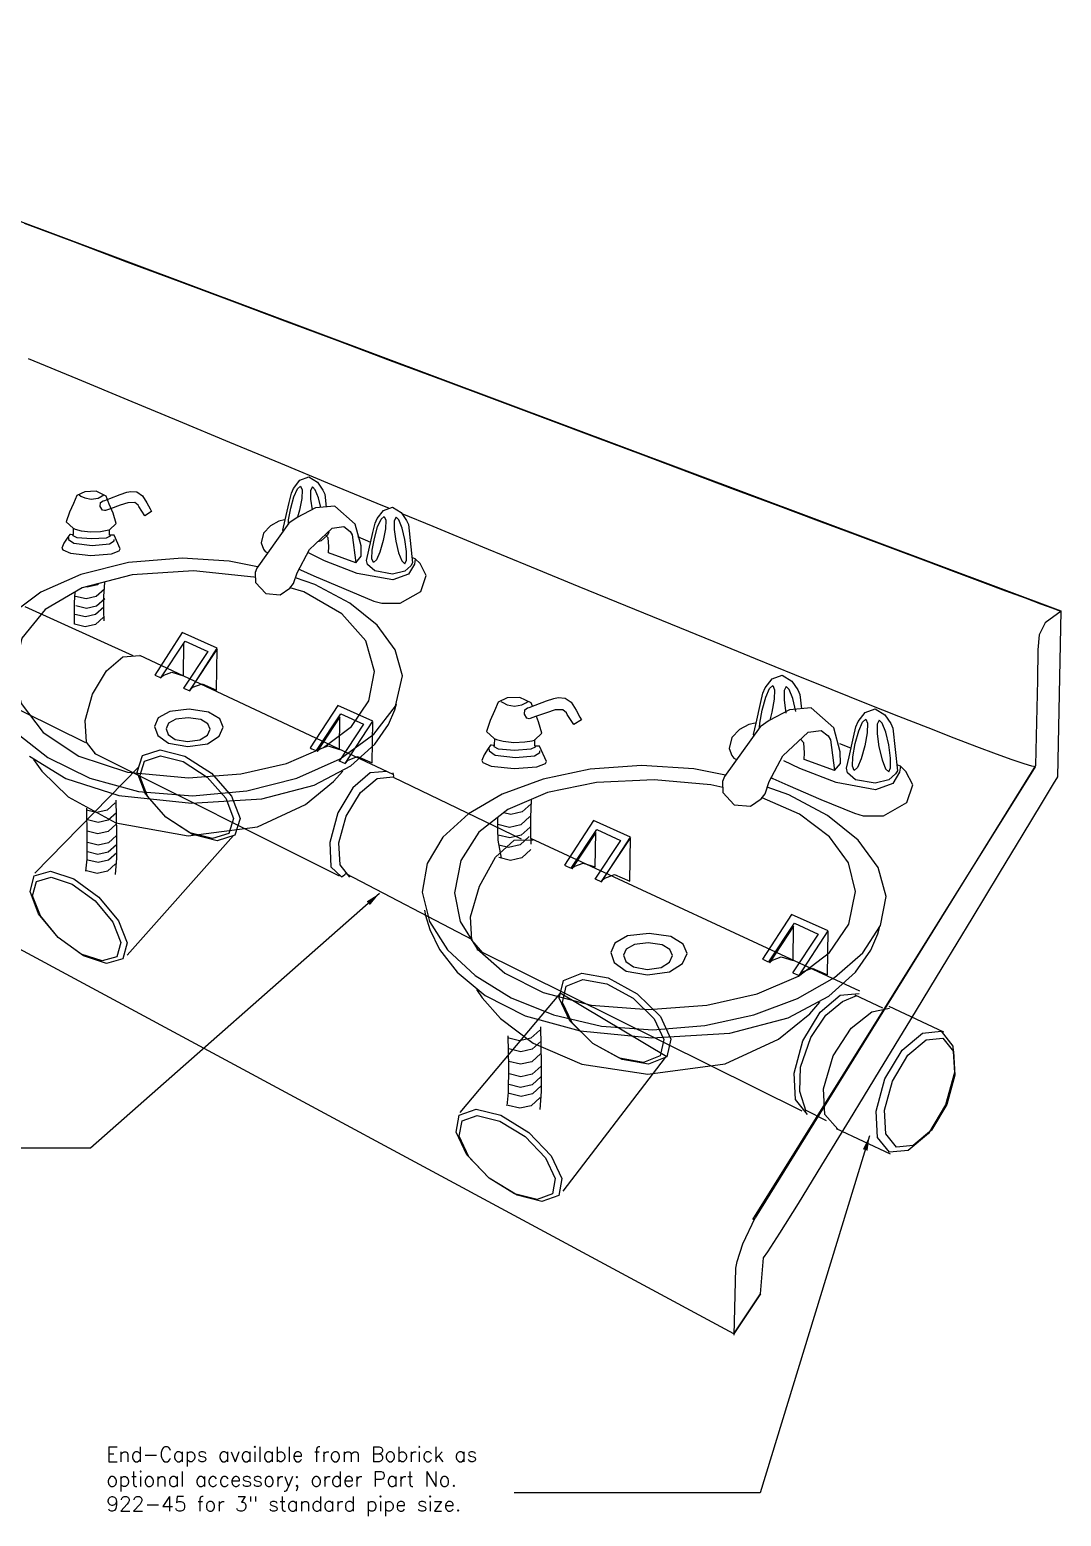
# Model space of a CAD drawing. Header units: inches. Extents: x 14 to 79.8, y -35.5 to 34.6.
# Drawn here: x 59.31 to 76.64, y 9.62 to 34.59 of the extents above; entities that cross this region are included whole.
import ezdxf

# ---------------------------------------------------------------- set-up
doc = ezdxf.new("R2010")
doc.units = ezdxf.units.IN
doc.header["$MEASUREMENT"] = 0
doc.layers.add('detail', color=4, linetype='CONTINUOUS')
doc.layers.add('dim', color=1, linetype='CONTINUOUS')
doc.styles.add('DIM_S.5', font='simplex.shx', dxfattribs={"height": 0.1875})
doc.dimstyles.new('DIM_S_7', dxfattribs={"dimtxt": 0.12, "dimasz": 0.25, "dimexe": 0.25, "dimexo": 0.25, "dimgap": 0.09375, "dimtad": 1, "dimtih": 1, "dimtoh": 1, "dimdec": 4, "dimrnd": 0.0625, "dimzin": 0, "dimdsep": 46, "dimlunit": 4, "dimtxsty": 'DIM_S.5', "dimcen": 0.09375, "dimaunit": 1, "dimadec": 0, "dimazin": 0, "dimtfac": 1, "dimtdec": 4, "dimtofl": 0, "dimtmove": 2, "dimatfit": 3, "dimfxl": 1, "dimtolj": 1, "dimtzin": 0, "dimarcsym": 0})

msp = doc.modelspace()

# ---------------------------------------------------------------- linework, layer by layer
at = {"layer": 'detail', "linetype": 'Continuous'}
for p, q in [((60.11475, 28.71864), (59.28442, 29.06407)), ((60.9573, 28.36839), (60.11475, 28.71864)), ((61.80874, 28.01471), (60.9573, 28.36839)), ((62.66572, 27.65904), (61.80874, 28.01471)), ((71.1364, 12.68428), (43.50449, 27.56552)), ((63.52488, 27.30282), (62.66572, 27.65904)), ((64.38289, 26.94747), (63.52488, 27.30282)), ((65.23638, 26.59441), (64.38289, 26.94747)), ((64.10688, 26.55751), (63.79779, 26.39739)), ((64.43142, 26.58657), (64.10688, 26.55751)), ((64.77375, 26.28636), (64.43142, 26.58657)), ((65.34049, 26.5514), (65.23638, 26.59441)), ((63.66012, 26.30078), (63.12107, 25.5489)), ((63.79779, 26.39739), (63.66012, 26.30078)), ((64.00353, 25.86179), (64.38554, 26.21721)), ((64.38554, 26.21721), (64.58229, 26.24603)), ((64.58229, 26.24603), (64.69078, 26.16251)), ((64.87397, 25.92251), (64.77375, 26.28636)), ((66.08202, 26.24506), (65.56213, 26.45983)), ((66.91646, 25.90087), (66.08202, 26.24506)), ((64.31964, 26.05771), (64.26966, 26.11386)), ((64.33122, 25.90881), (64.31964, 26.05771)), ((64.69078, 26.16251), (64.72403, 26.10412)), ((64.72403, 26.10412), (64.78355, 25.63796)), ((63.79798, 25.47053), (64.00353, 25.86179)), ((64.32652, 25.80495), (64.33122, 25.90881)), ((64.78355, 25.63796), (64.32652, 25.80495)), ((64.78355, 25.63796), (64.8755, 25.74555)), ((64.8755, 25.74555), (64.87397, 25.92251)), ((67.73634, 25.56324), (66.91646, 25.90087)), ((63.12107, 25.5489), (63.0924, 25.47475)), ((63.0924, 25.47475), (63.09706, 25.30582)), ((63.73663, 25.28618), (63.79798, 25.47053)), ((68.53833, 25.23361), (67.73634, 25.56324)), ((63.09706, 25.30582), (63.27104, 25.12237)), ((63.6775, 25.21045), (63.73663, 25.28618)), ((69.31908, 24.91342), (68.53833, 25.23361)), ((63.27104, 25.12237), (63.5149, 25.09833)), ((63.5149, 25.09833), (63.6775, 25.21045)), ((70.07522, 24.60406), (69.31908, 24.91342)), ((70.80342, 24.30699), (70.07522, 24.60406)), ((71.50034, 24.02362), (70.80342, 24.30699)), ((72.16261, 23.75537), (71.50034, 24.02362)), ((72.78691, 23.50369), (72.16261, 23.75537)), ((73.36986, 23.26999), (72.78691, 23.50369)), ((65.44186, 23.16925), (65.46738, 23.26502)), ((73.90814, 23.05569), (73.36986, 23.26999)), ((65.33545, 22.92317), (65.44186, 23.16925)), ((71.72944, 22.99019), (71.57645, 22.8828)), ((72.07288, 23.16815), (71.72944, 22.99019)), ((72.43349, 23.20042), (72.07288, 23.16815)), ((72.81382, 22.86689), (72.43349, 23.20042)), ((74.39838, 22.86223), (73.90814, 23.05569)), ((65.10335, 22.58855), (65.33545, 22.92317)), ((71.57645, 22.8828), (70.97759, 22.04739)), ((71.95806, 22.39507), (72.38254, 22.78992)), ((72.38254, 22.78992), (72.60117, 22.82195)), ((72.60117, 22.82195), (72.72167, 22.72916)), ((72.72167, 22.72916), (72.75862, 22.66429)), ((72.92513, 22.46259), (72.81382, 22.86689)), ((74.83725, 22.69104), (74.39838, 22.86223)), ((61.19768, 22.40115), (61.49666, 22.4971)), ((61.49666, 22.4971), (61.91283, 22.39024)), ((64.70075, 22.22717), (65.10335, 22.58855)), ((72.30935, 22.61273), (72.25381, 22.67508)), ((72.32219, 22.44733), (72.30935, 22.61273)), ((72.75862, 22.66429), (72.82488, 22.14631)), ((75.22139, 22.54353), (74.83725, 22.69104)), ((75.54746, 22.42113), (75.22139, 22.54353)), ((59.29975, 22.38785), (59.9138, 22.0129)), ((59.37127, 22.33016), (59.50819, 22.13586)), ((61.11107, 22.12269), (61.19768, 22.40115)), ((61.91283, 22.39024), (62.35763, 22.10331)), ((64.0829, 21.90084), (64.70075, 22.22717)), ((71.72969, 21.9604), (71.95806, 22.39507)), ((72.31697, 22.33202), (72.32219, 22.44733)), ((72.82488, 22.14631), (72.31697, 22.33202)), ((72.82488, 22.14631), (72.92682, 22.26595)), ((72.92682, 22.26595), (72.92513, 22.46259)), ((75.81211, 22.32527), (75.54746, 22.42113)), ((76.01199, 22.25738), (75.81211, 22.32527)), ((76.14375, 22.21888), (76.01199, 22.25738)), ((61.13089, 22.202), (59.39294, 20.42287)), ((59.50819, 22.13586), (59.95252, 21.70534)), ((59.9138, 22.0129), (60.80426, 21.72919)), ((61.25313, 21.74967), (61.11107, 22.12269)), ((62.35763, 22.10331), (62.69823, 21.71507)), ((64.41147, 21.96042), (64.56413, 22.13552)), ((70.97759, 22.04739), (70.94573, 21.96502)), ((71.45402, 14.60596), (76.20405, 22.21121)), ((76.20405, 22.21121), (76.14375, 22.21888)), ((60.80426, 21.72919), (62.02222, 21.60044)), ((61.59368, 21.36136), (61.25313, 21.74967)), ((63.20499, 21.67134), (64.0829, 21.90084)), ((63.94042, 21.57812), (64.41147, 21.96042)), ((70.94573, 21.96502), (70.9509, 21.77733)), ((70.9509, 21.77733), (71.14416, 21.57347)), ((71.59582, 21.67144), (71.66154, 21.75557)), ((71.66154, 21.75557), (71.72969, 21.9604)), ((59.95252, 21.70534), (60.75465, 21.26712)), ((62.02222, 21.60044), (63.20499, 21.67134)), ((62.69823, 21.71507), (62.84036, 21.34202)), ((63.13144, 21.20308), (63.94042, 21.57812)), ((71.14416, 21.57347), (71.41512, 21.54682)), ((71.41512, 21.54682), (71.59582, 21.67144)), ((60.75465, 21.26712), (61.96497, 21.04977)), ((62.03856, 21.07443), (61.59368, 21.36136)), ((62.84036, 21.34202), (62.75379, 21.06352)), ((61.96497, 21.04977), (63.13144, 21.20308)), ((62.45475, 20.96757), (62.03856, 21.07443)), ((62.75379, 21.06352), (62.45475, 20.96757)), ((65.93911, 19.79995), (65.95441, 19.7112)), ((65.95441, 19.7112), (66.02565, 19.47657)), ((66.02565, 19.47657), (66.19084, 19.14346)), ((73.55631, 19.40347), (73.58466, 19.50987)), ((73.43805, 19.13002), (73.55631, 19.40347)), ((66.19084, 19.14346), (66.48801, 18.75928)), ((73.18013, 18.75818), (73.43805, 19.13002)), ((66.48801, 18.75928), (66.95517, 18.37145)), ((68.27286, 18.62169), (68.57938, 18.74545)), ((68.57938, 18.74545), (69.02457, 18.66536)), ((72.7328, 18.35661), (73.18013, 18.75818)), ((68.20362, 18.32261), (68.27286, 18.62169)), ((69.02457, 18.66536), (69.51377, 18.39848)), ((68.21826, 18.40743), (66.53154, 16.40566)), ((66.81104, 18.471), (66.90722, 18.32742)), ((66.90722, 18.32742), (67.21485, 17.98337)), ((66.95517, 18.37145), (67.63034, 18.02737)), ((68.38172, 17.94197), (68.20362, 18.32261)), ((70.01028, 17.33745), (68.21826, 18.40743)), ((69.51377, 18.39848), (69.90141, 18.01716)), ((72.0463, 17.99398), (72.7328, 18.35661)), ((72.41143, 18.06019), (72.58109, 18.25472)), ((67.21485, 17.98337), (67.7626, 17.56885)), ((67.63034, 18.02737), (68.55153, 17.77447)), ((69.90141, 18.01716), (70.07951, 17.63653)), ((71.07087, 17.73893), (72.0463, 17.99398)), ((71.888, 17.63545), (72.41143, 18.06019)), ((68.76936, 17.56066), (68.38172, 17.94197)), ((68.55153, 17.77447), (69.75675, 17.66013)), ((69.75675, 17.66013), (71.07087, 17.73893)), ((67.7626, 17.56885), (68.57911, 17.21386)), ((69.25855, 17.29372), (68.76936, 17.56066)), ((70.07951, 17.63653), (70.01028, 17.33745)), ((70.9891, 17.21877), (71.888, 17.63545)), ((69.70375, 17.21366), (69.25855, 17.29372)), ((70.01028, 17.33745), (69.70375, 17.21366)), ((68.57911, 17.21386), (69.69303, 17.04843)), ((69.69303, 17.04843), (70.9891, 17.21877)), ((71.28515, 14.19715), (71.4927, 14.63718)), ((71.18999, 13.89962), (71.28515, 14.19715)), ((71.14295, 12.66466), (71.16716, 13.79029)), ((71.16716, 13.79029), (71.18999, 13.89962)), ((71.1364, 12.68428), (71.58206, 13.36004)), ((71.58206, 13.36004), (71.1364, 12.68428))]:
    msp.add_line(p, q, dxfattribs=at)
for points in [[(59.21454, 31.33822), (60.06697, 31.0189), (60.93411, 30.69411), (61.81228, 30.3652), (62.69782, 30.03354), (63.58703, 29.70054), (64.47622, 29.36755), (65.36176, 29.03597), (66.23993, 28.70717), (67.10706, 28.38253), (67.9595, 28.06342), (68.79355, 27.75124), (69.60554, 27.44736), (70.39178, 27.15314), (71.14861, 26.86999), (71.87235, 26.59926), (72.55932, 26.34236), (73.20584, 26.10064), (73.80823, 25.87549), (74.36283, 25.66829), (74.86595, 25.48043), (75.31391, 25.31327), (75.70303, 25.1682), (76.02965, 25.04659), (76.2901, 24.94983), (76.48067, 24.87929), (76.5977, 24.83636), (76.63751, 24.82241), (50.53633, 34.58966)], [(63.5637, 26.16629), (63.55911, 26.18394), (63.59953, 26.35579), (63.66624, 26.65144), (63.70133, 26.80834), (63.73894, 26.88675), (63.84184, 27.02588), (63.99512, 27.08159), (64.14132, 26.99059), (64.23102, 26.85711), (64.26152, 26.78871), (64.28473, 26.57344)], [(63.5637, 26.16629), (63.55911, 26.18394), (63.59953, 26.35579), (63.66624, 26.65144), (63.70133, 26.80834), (63.73894, 26.88675), (63.84184, 27.02588), (63.99512, 27.08159), (64.14132, 26.99059), (64.23102, 26.85711), (64.26152, 26.78871), (64.28473, 26.57344)], [(60.09504, 26.76425), (60.03991, 26.63291)], [(60.59142, 26.75425), (60.42405, 26.83733), (60.23137, 26.83088), (60.09504, 26.76425)], [(60.13625, 26.77576), (60.16689, 26.75811), (60.23165, 26.72525), (60.33961, 26.70647)], [(60.33961, 26.70647), (60.45319, 26.72465), (60.52534, 26.76066), (60.55062, 26.78028)], [(60.64238, 26.62128), (60.59142, 26.75425)], [(63.69008, 26.55323), (63.7456, 26.74609), (63.80474, 26.87867), (63.85491, 26.92275)], [(63.85491, 26.92275), (63.88046, 26.86116), (63.8752, 26.71616), (63.84021, 26.51849)], [(64.05399, 26.90979), (64.02571, 26.84933), (64.02471, 26.70424), (64.04827, 26.52715)], [(64.19495, 26.5654), (64.15548, 26.72861), (64.10213, 26.86357), (64.05399, 26.90979)], [(60.03991, 26.63291), (59.97175, 26.48505), (59.92022, 26.32175), (60.03578, 26.21653)], [(60.64612, 26.19224), (60.75612, 26.29825), (60.70642, 26.46864), (60.64238, 26.62128)], [(63.65262, 26.29032), (63.65499, 26.35562), (63.69008, 26.55323)], [(64.43142, 26.58657), (64.10688, 26.55751), (63.79779, 26.39739), (63.66012, 26.30078)], [(63.84021, 26.51849), (63.80661, 26.40195)], [(64.8755, 25.74555), (64.87397, 25.92251), (64.77375, 26.28636), (64.43142, 26.58657)], [(60.03578, 26.21653), (60.07003, 26.2014), (60.16986, 26.17271), (60.33093, 26.15553)], [(63.66012, 26.30078), (63.12107, 25.5489)], [(63.58545, 26.35537), (63.49094, 26.33358), (63.34808, 26.25738), (63.23226, 26.13617)], [(63.73663, 25.28618), (63.79798, 25.47053), (64.00353, 25.86179), (64.38554, 26.21721)], [(64.38554, 26.21721), (64.58229, 26.24603), (64.69078, 26.16251), (64.72403, 26.10412)], [(65.09582, 26.04498), (65.15134, 26.23782), (65.21049, 26.37034), (65.26065, 26.41439)], [(65.26065, 26.41439), (65.2862, 26.35281), (65.2809, 26.20784), (65.24581, 26.01029)], [(65.45973, 26.40143), (65.43145, 26.34106), (65.43046, 26.19599), (65.45693, 25.99706)], [(65.60839, 26.02525), (65.56123, 26.22031), (65.50788, 26.35525), (65.45973, 26.40143)], [(59.97904, 26.11344), (59.94471, 26.06613), (59.88079, 25.96788), (59.84591, 25.88426)], [(59.9543, 26.06287), (59.95731, 26.02851), (60.04925, 25.96404), (60.35446, 25.92736)], [(60.03684, 26.1092), (60.02031, 26.1073), (59.99325, 26.11312), (59.97904, 26.11344)], [(60.34257, 26.03632), (60.10122, 26.05634), (60.03506, 26.09087), (60.03684, 26.1092)], [(60.04033, 26.11254), (60.04192, 26.21452)], [(60.33093, 26.15553), (60.49714, 26.16374), (60.60665, 26.18207), (60.64612, 26.19224)], [(60.65029, 26.09943), (60.65459, 26.08251), (60.5905, 26.05155), (60.34257, 26.03632)], [(60.35446, 25.92736), (60.64574, 25.95245), (60.7261, 26.0028), (60.72428, 26.03029)], [(60.64692, 26.10292), (60.64841, 26.19823)], [(60.72201, 26.10186), (60.70416, 26.10048), (60.67037, 26.09858), (60.65029, 26.09943)], [(60.82729, 25.86891), (60.72201, 26.10186)], [(63.23226, 26.13617), (63.19478, 25.97256), (63.23257, 25.86452), (63.26343, 25.82553)], [(64.33095, 26.14469), (64.3041, 26.09598), (64.20225, 26.0052), (64.14231, 25.99091)], [(64.33095, 26.14469), (64.3041, 26.09598), (64.20225, 26.0052), (64.14231, 25.99091)], [(64.32652, 25.80495), (64.33122, 25.90881), (64.31964, 26.05771), (64.26966, 26.11386)], [(64.72403, 26.10412), (64.78355, 25.63796), (64.32652, 25.80495)], [(64.32883, 26.16444), (64.33095, 26.14469)], [(64.32883, 26.16444), (64.33095, 26.14469)], [(65.0349, 25.9787), (64.81689, 26.07432)], [(65.08113, 25.64076), (65.05548, 25.70233), (65.06074, 25.84732), (65.09582, 26.04498)], [(65.24581, 26.01029), (65.19029, 25.81735), (65.13118, 25.6848), (65.08113, 25.64076)], [(65.45693, 25.99706), (65.50416, 25.80196), (65.55751, 25.667), (65.6057, 25.62088)], [(65.6057, 25.62088), (65.634, 25.68123), (65.63497, 25.8263), (65.60839, 26.02525)], [(59.84591, 25.88426), (59.86361, 25.85399), (59.98994, 25.79632), (60.3348, 25.76091)], [(60.3348, 25.76091), (60.68059, 25.78552), (60.80866, 25.83921), (60.82729, 25.86891)], [(63.26343, 25.82553), (63.3042, 25.80434)], [(65.40477, 25.34865), (64.80885, 25.45761), (64.26073, 25.67073), (63.97966, 25.80691)], [(64.78355, 25.63796), (64.8755, 25.74555)], [(65.78364, 25.70335), (65.72724, 25.72409)], [(63.13487, 25.56815), (62.65695, 25.66532), (61.86489, 25.71483), (60.96692, 25.63927), (60.16516, 25.44197), (59.4912, 25.14117), (58.97661, 24.75514), (58.65299, 24.30211), (58.55192, 23.80034), (58.69473, 23.28393), (59.05885, 22.7951), (59.60988, 22.36413), (60.3134, 22.02126), (61.13496, 21.7968), (62.04017, 21.72099)], [(63.09477, 25.38903), (63.0729, 25.3955), (62.05904, 25.49965), (61.02688, 25.43699), (60.18863, 25.21486), (59.56441, 24.85314), (59.17429, 24.37171), (59.03839, 23.79046), (59.16281, 23.27075), (59.53114, 22.78789), (60.13069, 22.38837), (60.94879, 22.1187), (61.97274, 22.02535)], [(63.12107, 25.5489), (63.0924, 25.47475), (63.09706, 25.30582), (63.27104, 25.12237)], [(63.82984, 25.53119), (63.85533, 25.51794)], [(63.85533, 25.51794), (64.08103, 25.41904), (64.58032, 25.20341), (65.08647, 24.99262)], [(65.78364, 25.70335), (65.76795, 25.61297), (65.66807, 25.44376), (65.40477, 25.34865)], [(65.87786, 25.1571), (65.96836, 25.42421), (65.86553, 25.62447), (65.78364, 25.70335)], [(60.46915, 25.28919), (60.4424, 25.26516), (60.27058, 25.22586), (60.24944, 25.23097)], [(60.56111, 25.31356), (60.54487, 25.06964)], [(62.04017, 21.72099), (62.95395, 21.80411), (63.79536, 22.02019), (64.52091, 22.34537), (65.0871, 22.75579), (65.45045, 23.22756), (65.56744, 23.73681), (65.44746, 24.17479), (65.14257, 24.58685), (64.68189, 24.95747), (64.09462, 25.2711), (63.76969, 25.38553)], [(63.27104, 25.12237), (63.5149, 25.09833), (63.6775, 25.21045), (63.73663, 25.28618)], [(60.05412, 24.97167), (60.05182, 24.90945), (60.04976, 24.84574), (60.05138, 24.60649)], [(60.06297, 25.14204), (60.05412, 24.97167)], [(60.56157, 25.19234), (60.42414, 25.06892), (60.25236, 25.02963), (60.07416, 25.07271)], [(60.56664, 25.03346), (60.42923, 24.9101), (60.25745, 24.87078), (60.07928, 24.91386)], [(60.54487, 25.06964), (60.54468, 24.96636), (60.54675, 24.82698), (60.55089, 24.66088)], [(61.97274, 22.02535), (62.85508, 22.09115), (63.61835, 22.26393), (64.24356, 22.53284), (64.71174, 22.88705), (65.00391, 23.3157), (65.10106, 23.80796), (64.95487, 24.32639), (64.54919, 24.78182), (63.91241, 25.1472), (63.68146, 25.21551)], [(65.08647, 24.99262), (65.21924, 24.95617), (65.52788, 24.95627), (65.87786, 25.1571)], [(61.04392, 24.07179), (59.22959, 24.89692)], [(60.54661, 24.72403), (60.40918, 24.60057), (60.23738, 24.56121), (60.05919, 24.60428)], [(60.54926, 24.89022), (60.41185, 24.76679), (60.24005, 24.72747), (60.06185, 24.77047)], [(73.23539, 16.53276), (73.58206, 17.10108), (74.10781, 17.96518), (74.63352, 18.83084), (75.13758, 19.66202), (75.59841, 20.42278), (75.99441, 21.07713), (76.304, 21.58906), (76.50559, 21.92261), (76.57758, 22.04178), (76.63751, 24.82241), (76.36835, 24.62709), (76.26618, 24.4249), (76.24632, 24.17229), (76.23576, 23.66776), (76.2155, 22.72726), (76.20511, 22.23162), (71.4927, 14.63718)], [(71.58206, 13.36004), (71.63544, 13.96369), (71.70813, 14.06294), (71.9103, 14.37964), (72.22038, 14.87778), (72.61675, 15.52138), (73.07784, 16.27448), (73.58206, 17.10108), (74.10781, 17.96518), (74.63352, 18.83084), (75.13758, 19.66202), (75.59841, 20.42278), (75.99441, 21.07713), (76.304, 21.58906), (76.50559, 21.92261), (76.57758, 22.04178), (76.63751, 24.82241), (76.36835, 24.62709), (76.26618, 24.4249), (76.24632, 24.17229), (76.23576, 23.66776), (76.2155, 22.72726), (76.20511, 22.23162), (76.14621, 22.1186)], [(73.23539, 16.53276), (73.58206, 17.10108), (74.10781, 17.96518), (74.63352, 18.83084), (75.13758, 19.66202), (75.59841, 20.42278), (75.99441, 21.07713), (76.304, 21.58906), (76.50559, 21.92261), (76.57758, 22.04178), (76.63751, 24.82241), (76.36835, 24.62709), (76.26618, 24.4249), (76.24632, 24.17229), (76.23576, 23.66776), (76.2155, 22.72726), (76.20511, 22.23162), (76.14621, 22.1186)], [(73.23539, 16.53276), (73.58206, 17.10108), (74.10781, 17.96518), (74.63352, 18.83084), (75.13758, 19.66202), (75.59841, 20.42278), (75.99441, 21.07713), (76.304, 21.58906), (76.50559, 21.92261), (76.57758, 22.04178), (76.63751, 24.82241), (76.36835, 24.62709), (76.26618, 24.4249), (76.24632, 24.17229), (76.23576, 23.66776), (76.2155, 22.72726), (76.20511, 22.23162), (76.14621, 22.1186)], [(73.23539, 16.53276), (73.58206, 17.10108), (74.10781, 17.96518), (74.63352, 18.83084), (75.13758, 19.66202), (75.59841, 20.42278), (75.99441, 21.07713), (76.304, 21.58906), (76.50559, 21.92261), (76.57758, 22.04178), (76.63751, 24.82241), (76.36835, 24.62709), (76.26618, 24.4249), (76.24632, 24.17229), (76.23576, 23.66776), (76.2155, 22.72726), (76.20511, 22.23162), (76.14621, 22.1186)], [(73.23539, 16.53276), (73.58206, 17.10108), (74.10781, 17.96518), (74.63352, 18.83084), (75.13758, 19.66202), (75.59841, 20.42278), (75.99441, 21.07713), (76.304, 21.58906), (76.50559, 21.92261), (76.57758, 22.04178), (76.63751, 24.82241), (76.36835, 24.62709), (76.26618, 24.4249), (76.24632, 24.17229), (76.23576, 23.66776), (76.2155, 22.72726), (76.20511, 22.23162), (76.14621, 22.1186)], [(61.89073, 23.53122), (61.99346, 23.48811), (62.45677, 24.20085), (61.86879, 24.46304), (61.40544, 23.7503)], [(61.51033, 23.70529), (61.91921, 24.32192), (62.29744, 24.14717), (61.88856, 23.53054)], [(61.88656, 23.73932), (61.89523, 24.28973)], [(60.35814, 23.42844), (60.59352, 23.82203), (60.86935, 24.05559), (61.15578, 24.08218)], [(65.41279, 22.08199), (61.15578, 24.08218)], [(62.44568, 23.49891), (62.45667, 24.19282)], [(61.40544, 23.7503), (61.43355, 23.73682), (61.48499, 23.71334), (61.51033, 23.70529)], [(61.51033, 23.70529), (61.56098, 23.74812), (61.69524, 23.7985), (61.88656, 23.73932)], [(71.46931, 22.73334), (71.46421, 22.75294), (71.50917, 22.94395), (71.58332, 23.27241), (71.62233, 23.4467), (71.66412, 23.53385), (71.77846, 23.68852), (71.94877, 23.75056), (72.11119, 23.64936), (72.21084, 23.50098), (72.24472, 23.42496), (72.27052, 23.18584)], [(71.46931, 22.73334), (71.46421, 22.75294), (71.50917, 22.94395), (71.58332, 23.27241), (71.62233, 23.4467), (71.66412, 23.53385), (71.77846, 23.68852), (71.94877, 23.75056), (72.11119, 23.64936), (72.21084, 23.50098), (72.24472, 23.42496), (72.27052, 23.18584)], [(61.98987, 23.49011), (62.04492, 23.54657), (62.20126, 23.60498), (62.44568, 23.49891)], [(71.60975, 23.1633), (71.67151, 23.37768), (71.73722, 23.52501), (71.79292, 23.57395)], [(71.79292, 23.57395), (71.82136, 23.50552), (71.81548, 23.3444), (71.7766, 23.12485)], [(72.01409, 23.55952), (71.98272, 23.49239), (71.98166, 23.33119), (72.01114, 23.11018)], [(72.1793, 23.1414), (72.12696, 23.35824), (72.06769, 23.50823), (72.01409, 23.55952)], [(60.24695, 22.61394), (58.69388, 23.37969)], [(60.41871, 22.424), (60.25774, 22.6262), (60.236, 22.98656), (60.35814, 23.42844)], [(64.50447, 22.30784), (64.60709, 22.26474), (65.07041, 22.97748), (64.48253, 23.23952), (64.01906, 22.52693)], [(67.17679, 23.29532), (67.11564, 23.14928)], [(67.72841, 23.28411), (67.5424, 23.3764), (67.32826, 23.36928), (67.17679, 23.29532)], [(67.22266, 23.30801), (67.25662, 23.28846), (67.32855, 23.25196), (67.44849, 23.23099)], [(67.44849, 23.23099), (67.57467, 23.25127), (67.65484, 23.2913), (67.68291, 23.31308)], [(67.75058, 23.22606), (67.72841, 23.28411)], [(64.12411, 22.48192), (64.53295, 23.09855), (64.91106, 22.92379), (64.50219, 22.30716)], [(64.50874, 22.50154), (64.51746, 23.05196)], [(67.11564, 23.14928), (67.03979, 22.98503), (66.98252, 22.80361), (67.11094, 22.68672)], [(67.78899, 22.65975), (67.91126, 22.77749), (67.85607, 22.96678), (67.81838, 23.05652)], [(71.56816, 22.87124), (71.57079, 22.94376), (71.60975, 23.1633)], [(72.43349, 23.20042), (72.07288, 23.16815), (71.72944, 22.99019), (71.57645, 22.8828)], [(71.7766, 23.12485), (71.73926, 22.99528)], [(72.92682, 22.26595), (72.92513, 22.46259), (72.81382, 22.86689), (72.43349, 23.20042)], [(65.05946, 22.27553), (65.07029, 22.96944)], [(71.57645, 22.8828), (70.97759, 22.04739)], [(71.49364, 22.94342), (71.38856, 22.91923), (71.22978, 22.83459), (71.10109, 22.69994)], [(71.66154, 21.75557), (71.72969, 21.9604), (71.95806, 22.39507), (72.38254, 22.78992)], [(72.38254, 22.78992), (72.60117, 22.82195), (72.72167, 22.72916), (72.75862, 22.66429)], [(64.01906, 22.52693), (64.04721, 22.51345), (64.09871, 22.48997), (64.12411, 22.48192)], [(64.13241, 22.46753), (64.1831, 22.51031), (64.31741, 22.56066), (64.50874, 22.50154)], [(67.04779, 22.57216), (67.00966, 22.51956), (66.9387, 22.41037), (66.89997, 22.31747)], [(67.02052, 22.51583), (67.02384, 22.47767), (67.12592, 22.40606), (67.46497, 22.36523)], [(67.11215, 22.56734), (67.09372, 22.56523), (67.06366, 22.57173), (67.04779, 22.57216)], [(67.45171, 22.48647), (67.18362, 22.50862), (67.11016, 22.54696), (67.11215, 22.56734)], [(67.11094, 22.68672), (67.14898, 22.66988), (67.25986, 22.63797), (67.43875, 22.61891)], [(67.11602, 22.5711), (67.11776, 22.68445)], [(67.43875, 22.61891), (67.6235, 22.62801), (67.74516, 22.64841), (67.78899, 22.65975)], [(67.79384, 22.5567), (67.79855, 22.53787), (67.72725, 22.50343), (67.45171, 22.48647)], [(67.46497, 22.36523), (67.78863, 22.39323), (67.87787, 22.44924), (67.87581, 22.4798)], [(67.79008, 22.56042), (67.79167, 22.6663)], [(67.87328, 22.55924), (67.85348, 22.55771), (67.81602, 22.55562), (67.79384, 22.5567)], [(67.99049, 22.30038), (67.87328, 22.55924)], [(71.10109, 22.69994), (71.05946, 22.5182), (71.10143, 22.39816), (71.13572, 22.35482)], [(72.31697, 22.33202), (72.32219, 22.44733), (72.30935, 22.61273), (72.25381, 22.67508)], [(72.75862, 22.66429), (72.82488, 22.14631), (72.31697, 22.33202)], [(73.10404, 22.52493), (72.91704, 22.59368)], [(64.51196, 20.37051), (60.39573, 22.43214)], [(64.60349, 22.26674), (64.65858, 22.32319), (64.815, 22.3816), (65.05946, 22.27553)], [(70.99296, 22.06884), (70.46183, 22.17683), (69.58173, 22.23188), (68.72084, 22.16865), (67.93479, 22.00389), (67.24569, 21.7504), (66.67563, 21.42093), (66.24672, 21.02828), (65.98106, 20.5852), (65.90074, 20.10446), (66.02078, 19.61162), (66.32551, 19.13772), (66.79085, 18.70396), (67.39272, 18.33154), (68.10701, 18.04163), (68.90964, 17.85544), (69.77653, 17.79416)], [(66.89997, 22.31747), (66.91964, 22.28386), (67.06002, 22.2198), (67.44315, 22.18048)], [(67.44315, 22.18048), (67.82742, 22.20777), (67.96977, 22.2674), (67.99049, 22.30038)], [(71.13572, 22.35482), (71.18107, 22.33125)], [(73.51496, 21.82498), (72.85288, 21.94604), (72.24382, 22.18289), (71.97662, 22.3116)], [(72.82488, 22.14631), (72.92682, 22.26595)], [(73.936, 22.21909), (73.87332, 22.24213)], [(65.30309, 22.1335), (65.02762, 22.10809), (64.7327, 21.85843), (64.48105, 21.43758)], [(64.62289, 21.37898), (64.86185, 21.77876), (65.14198, 22.01596), (65.4037, 22.0402)], [(65.4073, 22.10695), (65.41096, 22.08747), (65.41568, 22.05222), (65.41211, 22.03603)], [(65.41211, 22.03603), (67.56201, 20.99968)], [(70.94863, 21.85967), (70.74893, 21.90815), (69.79755, 21.99265), (68.82747, 21.94754), (68.00441, 21.77682), (67.34133, 21.49329), (66.85116, 21.1097), (66.54682, 20.63884), (66.44126, 20.09351), (66.53727, 19.61089), (66.82311, 19.15071), (67.2906, 18.74287), (67.93162, 18.41727), (68.738, 18.20382), (69.7016, 18.13243)], [(70.97759, 22.04739), (70.94573, 21.96502), (70.9509, 21.77733), (71.14416, 21.57347)], [(71.7651, 22.0278), (71.79346, 22.01307)], [(71.79346, 22.01307), (72.04425, 21.90316), (72.59901, 21.66353), (73.16135, 21.42929)], [(73.936, 22.21909), (73.91856, 22.11866), (73.80756, 21.93065), (73.51496, 21.82498)], [(74.04075, 21.61207), (74.14126, 21.90888), (74.027, 22.13143), (73.936, 22.21909)], [(69.77653, 17.79416), (70.65061, 17.86364), (71.47068, 18.04445), (72.20632, 18.3199), (72.82706, 18.67328), (73.3025, 19.08789), (73.60219, 19.54703), (73.69571, 20.034), (73.56247, 20.52064), (73.22372, 20.97849), (72.71186, 21.39029), (72.05931, 21.73878), (71.69826, 21.86593)], [(71.14416, 21.57347), (71.41512, 21.54682), (71.59582, 21.67144), (71.66154, 21.75557)], [(60.25885, 21.51434), (60.26661, 21.04534), (60.26447, 20.66059), (60.24279, 20.45609)], [(60.74266, 21.60351), (60.60527, 21.48015), (60.43345, 21.44083), (60.25525, 21.48391)], [(60.75429, 21.64996), (60.76377, 21.09397), (60.76266, 20.67524), (60.74198, 20.40298)], [(67.73006, 21.59056), (67.57737, 21.45345), (67.38648, 21.40982), (67.27053, 21.43788)], [(67.733, 21.66077), (67.73187, 21.64889), (67.71748, 21.36227)], [(69.7016, 18.13243), (70.68199, 18.20551), (71.53007, 18.39747), (72.22476, 18.69625), (72.74496, 19.08981), (73.06958, 19.56608), (73.17753, 20.11303), (73.06308, 20.59712), (72.74475, 21.03607), (72.24077, 21.41247), (71.61084, 21.69067)], [(73.16135, 21.42929), (73.30889, 21.38881), (73.65186, 21.38894), (74.04075, 21.61207)], [(60.75952, 21.2476), (60.62206, 21.12418), (60.45019, 21.08485), (60.27195, 21.12785)], [(60.76244, 21.43652), (60.62503, 21.31309), (60.45322, 21.27377), (60.27502, 21.31677)], [(64.48105, 21.43758), (64.34593, 20.93881), (64.36454, 20.52722), (64.54595, 20.364)], [(64.68441, 20.35904), (64.52091, 20.56435), (64.49883, 20.93026), (64.62289, 21.37898)], [(67.16271, 21.35351), (67.16266, 21.30866), (67.1649, 21.15705), (67.16934, 20.97635)], [(67.70987, 21.37257), (67.55714, 21.23545), (67.36622, 21.19178), (67.16828, 21.2396)], [(67.71748, 21.36227), (67.71731, 21.24747), (67.71961, 21.09263), (67.72419, 20.90813)], [(68.80345, 20.32555), (68.91146, 20.28001), (69.39925, 21.03025), (68.78031, 21.30621), (68.29252, 20.55607)], [(60.76406, 21.05855), (60.62664, 20.93516), (60.45485, 20.89583), (60.27666, 20.9388)], [(62.72798, 21.05522), (60.94079, 19.04675)], [(66.86161, 20.203), (67.13221, 20.68969), (67.44332, 20.97543), (67.76404, 20.98233)], [(67.16934, 20.97635), (67.2285, 20.67515)], [(67.71547, 21.19608), (67.56278, 21.05897), (67.37189, 21.01534), (67.17389, 21.06326)], [(67.69608, 21.03682), (67.54338, 20.8997), (67.35249, 20.85603), (67.18503, 20.89647)], [(73.25405, 18.44027), (67.72673, 21.00624)], [(68.40302, 20.50868), (68.83345, 21.15777), (69.23147, 20.97381), (68.80106, 20.32476)], [(68.80789, 20.5294), (68.81713, 21.10875)], [(69.38762, 20.29149), (69.3991, 21.022)], [(60.76152, 20.89986), (60.62409, 20.77643), (60.45229, 20.73715), (60.27412, 20.78023)], [(60.76698, 20.76367), (60.62957, 20.64025), (60.45778, 20.60096), (60.27961, 20.64408)], [(67.72683, 20.81852), (67.57417, 20.68141), (67.38327, 20.63776), (67.18526, 20.6856)], [(60.74895, 20.58267), (60.61151, 20.4592), (60.43971, 20.41985), (60.26154, 20.46292)], [(68.29252, 20.55607), (68.32212, 20.54189), (68.37627, 20.51718), (68.40302, 20.50868)], [(68.41174, 20.4936), (68.46509, 20.53866), (68.60646, 20.59167), (68.80789, 20.5294)], [(59.78416, 19.34259), (59.45529, 19.74089), (59.31087, 20.11306), (59.38158, 20.37999)], [(59.78416, 19.34259), (59.48519, 19.70471), (59.35394, 20.04303), (59.41825, 20.28562)], [(59.38158, 20.37999), (59.65543, 20.45649), (60.0448, 20.32843), (60.4669, 20.02305)], [(59.41825, 20.28562), (59.66719, 20.35521), (60.02111, 20.23876), (60.40481, 19.96107)], [(64.54595, 20.364), (64.56977, 20.3776), (64.59811, 20.40234), (64.61845, 20.41684)], [(64.61845, 20.41684), (66.74081, 19.30909)], [(68.90771, 20.28213), (68.96567, 20.34158), (69.13029, 20.4031), (69.38762, 20.29149)], [(60.4669, 20.02305), (60.79568, 19.62464), (60.94007, 19.25246), (60.86934, 18.9856)], [(66.91716, 19.08335), (66.73569, 19.2998), (66.71378, 19.69193), (66.86161, 20.203)], [(60.40481, 19.96107), (60.70373, 19.59898), (60.83502, 19.26066), (60.77073, 19.01807)], [(72.12608, 18.75091), (72.23404, 18.70553), (72.72183, 19.45581), (72.10292, 19.73173), (71.6151, 18.98148)], [(71.7256, 18.93424), (72.15604, 19.58329), (72.55404, 19.39919), (72.12365, 18.75028)], [(72.13046, 18.95477), (72.13971, 19.53416)], [(60.77073, 19.01807), (60.52177, 18.94847), (60.16782, 19.06491), (59.78416, 19.34259)], [(60.86934, 18.9856), (60.5955, 18.90907), (60.20617, 19.03715), (59.78416, 19.34259)], [(72.7102, 18.7169), (72.72171, 19.4474)], [(72.2834, 16.42486), (66.82494, 19.13619)], [(71.6151, 18.98148), (71.64469, 18.9673), (71.69886, 18.94263), (71.7256, 18.93424)], [(71.73432, 18.91901), (71.78767, 18.96406), (71.92906, 19.01706), (72.13046, 18.95477)], [(72.23029, 18.70769), (72.28826, 18.76713), (72.45288, 18.8286), (72.7102, 18.7169)], [(72.29678, 17.60592), (72.58576, 18.08917), (72.92443, 18.37588), (73.2408, 18.40515)], [(72.42895, 17.66237), (72.68091, 18.03633), (72.96387, 18.26777), (73.20336, 18.36912)], [(73.63778, 18.15729), (73.17594, 18.37712)], [(72.80718, 17.35642), (73.10581, 17.82234), (73.45411, 18.09173), (73.75124, 18.15565)], [(74.66544, 17.7545), (73.74506, 18.18262)], [(67.87656, 17.78909), (67.72386, 17.65197), (67.53297, 17.6083), (67.33497, 17.65612)], [(67.8894, 17.84061), (67.89992, 17.22281), (67.89867, 16.75758), (67.87576, 16.45502)], [(73.67535, 16.96872), (73.96436, 17.45202), (74.30303, 17.73877), (74.61942, 17.76799)], [(74.61942, 17.76799), (74.81706, 17.51979), (74.84374, 17.07742), (74.69378, 16.53499)], [(67.33898, 17.69003), (67.3475, 17.16892), (67.34512, 16.74142), (67.32118, 16.51416)], [(67.89849, 17.60339), (67.74578, 17.46632), (67.55485, 17.42266), (67.35691, 17.47056)], [(72.37118, 16.37282), (72.17352, 16.62101), (72.14683, 17.0634), (72.29678, 17.60592)], [(72.34867, 16.42138), (72.24192, 16.75634), (72.25761, 17.16315), (72.42895, 17.66237)], [(73.79966, 16.93121), (74.05974, 17.36624), (74.36463, 17.62438), (74.6495, 17.65078)], [(74.6495, 17.65078), (74.82739, 17.42731), (74.8514, 17.02903), (74.71639, 16.5406)], [(67.89516, 17.39351), (67.74246, 17.2564), (67.55157, 17.21274), (67.35357, 17.26058)], [(69.9838, 17.32676), (68.26308, 15.08042)], [(72.8817, 16.12328), (72.66343, 16.36912), (72.64095, 16.79856), (72.80718, 17.35642)], [(67.89743, 17.00717), (67.74473, 16.87006), (67.55384, 16.8264), (67.35584, 16.8742)], [(67.90023, 17.18352), (67.74755, 17.04638), (67.55666, 17.00267), (67.35865, 17.05055)], [(67.90345, 16.85594), (67.75076, 16.71882), (67.55987, 16.67514), (67.36187, 16.72298)], [(73.74976, 15.73576), (73.55211, 15.98393), (73.52542, 16.42625), (73.67535, 16.96872)], [(73.86655, 15.82104), (73.68866, 16.04453), (73.66465, 16.4428), (73.79966, 16.93121)], [(67.88353, 16.65463), (67.73083, 16.51751), (67.53993, 16.47386), (67.34194, 16.52177)], [(74.69378, 16.53499), (74.40479, 16.05172), (74.06612, 15.76497), (73.74976, 15.73576)], [(74.71639, 16.5406), (74.45626, 16.10561), (74.15139, 15.84747), (73.86655, 15.82104)], [(67.02592, 15.30173), (66.64989, 15.69451), (66.46945, 16.07409), (66.52297, 16.35971)], [(67.02592, 15.30173), (66.68404, 15.65883), (66.52003, 16.00387), (66.56874, 16.26359)], [(66.52297, 16.35971), (66.80459, 16.46113), (67.22326, 16.35673), (67.69006, 16.06868)], [(66.56874, 16.26359), (66.82472, 16.35579), (67.2053, 16.2608), (67.62959, 15.99887)], [(72.69455, 16.26454), (72.34159, 16.44395)], [(67.62959, 15.99887), (67.97154, 15.64186), (68.13559, 15.29683), (68.08689, 15.03716)], [(67.69006, 16.06868), (68.06608, 15.67585), (68.24651, 15.29631), (68.19299, 15.01071)], [(73.76984, 15.70451), (72.86124, 16.12888)], [(68.08689, 15.03716), (67.83089, 14.94493), (67.45029, 15.03984), (67.02592, 15.30173)], [(68.19299, 15.01071), (67.91137, 14.90921), (67.49269, 15.01361), (67.02592, 15.30173)]]:
    msp.add_lwpolyline(points, dxfattribs=at)
for points in [[(60.56532, 26.68431), (60.65405, 26.71837), (60.82494, 26.78303), (60.93499, 26.82206), (61.00178, 26.83314), (61.10555, 26.82591), (61.19775, 26.76213), (61.27214, 26.64263), (61.33012, 26.54011), (61.35349, 26.4966), (61.24044, 26.42652), (61.13903, 26.57964), (61.12701, 26.6019), (61.07239, 26.64758), (60.95628, 26.64624), (60.82769, 26.60297), (60.66124, 26.54541), (60.57869, 26.51664), (60.56293, 26.51217), (60.52785, 26.52216), (60.49175, 26.58177), (60.49732, 26.65113), (60.5395, 26.67912)], [(60.56532, 26.68431), (60.65405, 26.71837), (60.82494, 26.78303), (60.93499, 26.82206), (61.00178, 26.83314), (61.10555, 26.82591), (61.19775, 26.76213), (61.27214, 26.64263), (61.33012, 26.54011), (61.35349, 26.4966), (61.24044, 26.42652), (61.13903, 26.57964), (61.12701, 26.6019), (61.07239, 26.64758), (60.95628, 26.64624), (60.82769, 26.60297), (60.66124, 26.54541), (60.57869, 26.51664), (60.56293, 26.51217), (60.52785, 26.52216), (60.49175, 26.58177), (60.49732, 26.65113), (60.5395, 26.67912)], [(65.7367, 25.63634), (65.70984, 25.58764), (65.608, 25.49689), (65.39928, 25.44707), (65.10306, 25.50017), (64.98296, 25.60576), (64.96486, 25.67558), (65.0053, 25.84749), (65.07199, 26.14311), (65.10708, 26.29998), (65.14468, 26.37839), (65.24758, 26.51757), (65.40086, 26.57338), (65.54706, 26.48228), (65.63676, 26.34875), (65.66726, 26.28036)], [(65.7367, 25.63634), (65.70984, 25.58764), (65.608, 25.49689), (65.39928, 25.44707), (65.10306, 25.50017), (64.98296, 25.60576), (64.96486, 25.67558), (65.0053, 25.84749), (65.07199, 26.14311), (65.10708, 26.29998), (65.14468, 26.37839), (65.24758, 26.51757), (65.40086, 26.57338), (65.54706, 26.48228), (65.63676, 26.34875), (65.66726, 26.28036)], [(61.89073, 23.53122), (61.99346, 23.48811), (62.45677, 24.20085), (61.86879, 24.46304), (61.40544, 23.7503), (61.43355, 23.73682), (61.48499, 23.71334), (61.51033, 23.70529), (61.91921, 24.32192), (62.29744, 24.14717), (61.88856, 23.53054)], [(61.98987, 23.49011), (62.04492, 23.54657), (62.20126, 23.60498), (62.44568, 23.49891), (62.45667, 24.19282)], [(64.50447, 22.30784), (64.60709, 22.26474), (65.07041, 22.97748), (64.48253, 23.23952), (64.01906, 22.52693), (64.04721, 22.51345), (64.09871, 22.48997), (64.12411, 22.48192), (64.53295, 23.09855), (64.91106, 22.92379), (64.50219, 22.30716)], [(67.69935, 23.20641), (67.79793, 23.24423), (67.98778, 23.31609), (68.11009, 23.35953), (68.18431, 23.37179), (68.2996, 23.36372), (68.40201, 23.29293), (68.48464, 23.16011), (68.54906, 23.04615), (68.57503, 22.99778), (68.44952, 22.92008), (68.33674, 23.09014), (68.32342, 23.11486), (68.26275, 23.16567), (68.13365, 23.16424), (67.9908, 23.11616), (67.80582, 23.05218), (67.71408, 23.0202), (67.6966, 23.01523), (67.65767, 23.02632), (67.6176, 23.09257), (67.62376, 23.16954), (67.67064, 23.20063)], [(67.69935, 23.20641), (67.79793, 23.24423), (67.98778, 23.31609), (68.11009, 23.35953), (68.18431, 23.37179), (68.2996, 23.36372), (68.40201, 23.29293), (68.48464, 23.16011), (68.54906, 23.04615), (68.57503, 22.99778), (68.44952, 22.92008), (68.33674, 23.09014), (68.32342, 23.11486), (68.26275, 23.16567), (68.13365, 23.16424), (67.9908, 23.11616), (67.80582, 23.05218), (67.71408, 23.0202), (67.6966, 23.01523), (67.65767, 23.02632), (67.6176, 23.09257), (67.62376, 23.16954), (67.67064, 23.20063)], [(61.9599, 22.54909), (62.29049, 22.59684), (62.48877, 22.72261), (62.5566, 22.87439), (62.49816, 23.01667), (62.31072, 23.12796), (61.98531, 23.17758), (61.65798, 23.13895), (61.46573, 23.03012), (61.40116, 22.88735), (61.45635, 22.73598), (61.63775, 22.60779)], [(61.95361, 22.63277), (62.16519, 22.66334), (62.29212, 22.74384), (62.33559, 22.84105), (62.29818, 22.93206), (62.17819, 23.00327), (61.9699, 23.03502), (61.76041, 23.01027), (61.63739, 22.94061), (61.59611, 22.84932), (61.6314, 22.75246), (61.74749, 22.67039)], [(64.13241, 22.46753), (64.1831, 22.51031), (64.31741, 22.56066), (64.50874, 22.50154), (64.51746, 23.05196)], [(73.88383, 22.14457), (73.85398, 22.09047), (73.74082, 21.98963), (73.50893, 21.9342), (73.1798, 21.99324), (73.04638, 22.11059), (73.02622, 22.18825), (73.07116, 22.37917), (73.14525, 22.70761), (73.18423, 22.8819), (73.22602, 22.96903), (73.34036, 23.12369), (73.51068, 23.18572), (73.67312, 23.08452), (73.77282, 22.93613), (73.80674, 22.86011)], [(73.88383, 22.14457), (73.85398, 22.09047), (73.74082, 21.98963), (73.50893, 21.9342), (73.1798, 21.99324), (73.04638, 22.11059), (73.02622, 22.18825), (73.07116, 22.37917), (73.14525, 22.70761), (73.18423, 22.8819), (73.22602, 22.96903), (73.34036, 23.12369), (73.51068, 23.18572), (73.67312, 23.08452), (73.77282, 22.93613), (73.80674, 22.86011)], [(73.15533, 22.14953), (73.12688, 22.21796), (73.13278, 22.37907), (73.17177, 22.5986), (73.23344, 22.81291), (73.29913, 22.96018), (73.35478, 23.00911), (73.38326, 22.94067), (73.37744, 22.77957), (73.3385, 22.56004), (73.27674, 22.34574), (73.21102, 22.19846)], [(73.73825, 22.12737), (73.76969, 22.19449), (73.77078, 22.3557), (73.74132, 22.5767), (73.68887, 22.79345), (73.6296, 22.94342), (73.5761, 22.99471), (73.54464, 22.92756), (73.54355, 22.76635), (73.57304, 22.54534), (73.62547, 22.3286), (73.68475, 22.17865)], [(62.6484, 21.09061), (62.37655, 21.00337), (61.99816, 21.10053), (61.59368, 21.36136), (61.28408, 21.71433), (61.15491, 22.05345), (61.23367, 22.30663), (61.50546, 22.39382), (61.88378, 22.29665), (62.2882, 22.03576), (62.59782, 21.6829), (62.72703, 21.34381)], [(68.80345, 20.32555), (68.91146, 20.28001), (69.39925, 21.03025), (68.78031, 21.30621), (68.29252, 20.55607), (68.32212, 20.54189), (68.37627, 20.51718), (68.40302, 20.50868), (68.83345, 21.15777), (69.23147, 20.97381), (68.80106, 20.32476)], [(68.41174, 20.4936), (68.46509, 20.53866), (68.60646, 20.59167), (68.80789, 20.5294), (68.81713, 21.10875)], [(68.90771, 20.28213), (68.96567, 20.34158), (69.13029, 20.4031), (69.38762, 20.29149), (69.3991, 21.022)], [(71.73432, 18.91901), (71.78767, 18.96406), (71.92906, 19.01706), (72.13046, 18.95477), (72.13971, 19.53416)], [(69.68732, 18.71436), (70.0547, 18.76742), (70.27501, 18.90708), (70.35039, 19.07573), (70.28544, 19.2338), (70.07711, 19.35748), (69.71554, 19.41267), (69.35184, 19.36966), (69.13829, 19.24876), (69.06663, 19.09016), (69.12783, 18.92204), (69.32936, 18.7796)], [(69.68046, 18.80725), (69.91553, 18.84126), (70.05651, 18.93067), (70.10472, 19.0386), (70.06321, 19.13977), (69.9299, 19.2189), (69.69841, 19.2542), (69.46567, 19.22668), (69.32901, 19.1493), (69.2831, 19.04781), (69.32232, 18.94016), (69.45136, 18.84898)], [(69.89734, 17.35775), (69.61879, 17.24519), (69.21409, 17.31801), (68.76936, 17.56066), (68.41697, 17.90728), (68.25509, 18.25331), (68.31809, 18.52517), (68.59669, 18.63772), (69.00136, 18.56491), (69.44607, 18.32226), (69.79845, 17.97564), (69.96035, 17.62961)]]:
    msp.add_lwpolyline(points, close=True, dxfattribs=at)

# ---------------------------------------------------------------- texts
at = {"layer": 'dim', "linetype": 'Continuous', "insert": (60.59082, 10.78896), "char_height": 0.25, "width": 6.8405824, "attachment_point": 1, "style": 'DIM_S.5'}
msp.add_mtext('End-Caps available from Bobrick as optional accessory; order Part No. 922-45 for 3" standard pipe size.', dxfattribs=at)

# ---------------------------------------------------------------- leaders
at = {"layer": 'dim', "linetype": 'Continuous'}
for points in [[(65.18269, 20.08407), (60.32655, 15.80273), (59.15022, 15.80273)], [(73.41701, 16.01379), (71.57711, 10.01388), (67.44486, 10.01388)]]:
    msp.add_leader(points, dimstyle='DIM_S_7', dxfattribs=at)

doc.saveas('drawing.dxf')
